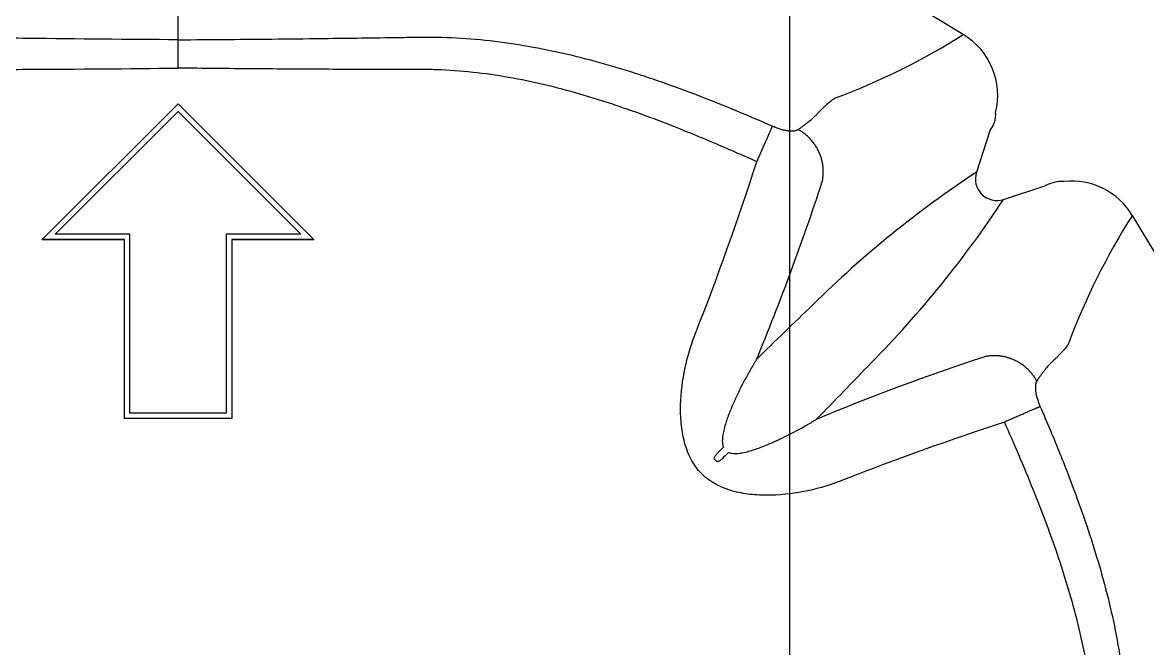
# Model space of a CAD drawing. Header units: millimetres. Extents: x -455371 to 117772, y -78417 to 116564.
# Drawn here: x -37854.6 to -37539.2, y 56671.9 to 56847.3 of the extents above; entities that cross this region are included whole.
import ezdxf

# ---------------------------------------------------------------- set-up
doc = ezdxf.new("R2010")
doc.units = ezdxf.units.MM
doc.layers.get('0').update_dxf_attribs({"color": 255})
doc.layers.add('Cls', color=7, linetype='Continuous', lineweight=25)
doc.layers.add('quote', color=5, linetype='Continuous', lineweight=15)
doc.layers.add('Contorno-Cupolex', color=3, linetype='Continuous')

# ---------------------------------------------------------------- blocks, each defined once
blk = doc.blocks.new('Cupolex H50')
at = {"layer": 'Contorno-Cupolex', "linetype": 'Continuous'}
for p, q in [((19721.008, 10219.339), (19721.008, 10220.342)), ((19742.979, 10219.487), (19741.568, 10220.335)), ((19721.008, 10218.547), (19721.008, 10219.339)), ((19717.208, 10213.747), (19721.008, 10217.548)), ((19721.008, 10217.548), (19724.809, 10213.747)), ((19717.57, 10213.897), (19721.008, 10217.335)), ((19717.57, 10213.896), (19721.008, 10217.334)), ((19721.008, 10217.334), (19721.008, 10217.335)), ((19721.008, 10217.335), (19724.446, 10213.897)), ((19721.008, 10217.334), (19724.446, 10213.896)), ((19743.723, 10216.79), (19743.347, 10215.632)), ((19744.105, 10214.873), (19745.264, 10215.25)), ((19747.709, 10214.424), (19748.773, 10212.653)), ((19719.508, 10213.747), (19717.208, 10213.747)), ((19717.208, 10213.746), (19717.208, 10213.747)), ((19719.658, 10213.897), (19717.57, 10213.897)), ((19719.508, 10208.747), (19719.508, 10213.747)), ((19719.658, 10213.896), (19719.658, 10213.897)), ((19719.658, 10208.897), (19719.658, 10213.897)), ((19719.658, 10208.896), (19719.658, 10213.896)), ((19722.358, 10213.896), (19722.358, 10213.897)), ((19724.446, 10213.897), (19722.358, 10213.897)), ((19722.358, 10213.897), (19722.358, 10208.897)), ((19722.358, 10213.896), (19722.358, 10208.896)), ((19722.508, 10213.747), (19722.508, 10208.747)), ((19724.809, 10213.747), (19722.508, 10213.747)), ((19724.808, 10213.746), (19724.809, 10213.747)), ((19719.508, 10213.746), (19717.208, 10213.746)), ((19724.808, 10213.746), (19722.508, 10213.746)), ((19719.508, 10208.746), (19719.508, 10208.747)), ((19721.008, 10208.747), (19719.508, 10208.747)), ((19721.008, 10208.746), (19719.508, 10208.746)), ((19721.008, 10208.897), (19719.658, 10208.897)), ((19722.358, 10208.897), (19721.008, 10208.897)), ((19721.008, 10208.746), (19721.008, 10208.747)), ((19722.508, 10208.747), (19721.008, 10208.747)), ((19722.508, 10208.746), (19721.008, 10208.746)), ((19722.508, 10208.746), (19722.508, 10208.747)), ((19736.013, 10207.612), (19736.085, 10207.54))]:
    blk.add_line(p, q, dxfattribs=at)
for centre, radius, start, end in [((19732.671, 10235.755), 19.259, 290.4679, 302.3618), ((19741.956, 10217.783), 1.987, 346.0465, 59.0112), ((19743.106, 10217.267), 0.78, 322.3447, 2.7204), ((19656.793, 10241.937), 84.511, 338.63581, 342.07511), ((19672.407, 10237.205), 70.114, 337.51574, 341.83203), ((19759.615, 10190.882), 29.618, 123.3171, 134.7243), ((19743.918, 10215.445), 0.601, 161.8666, 288.1334), ((19745.761, 10214.347), 1.031, 88.098, 118.852), ((19746.005, 10213.401), 1.987, 30.9871, 96.0571), ((19719.313, 10231.176), 29.672, 315.2861, 326.6725), ((19763.951, 10204.095), 19.248, 147.544, 159.4332), ((19823.716, 10122.806), 123.117, 133.62543, 134.65067), ((19764.872, 10146.017), 67.882, 108.3064, 112.52778), ((19651.998, 10294.545), 122.115, 315.3451, 316.37876), ((19769.413, 10131.006), 81.647, 108.03721, 111.39913), ((19677.006, 10266.071), 83.013, 315.3725, 315.55085), ((19794.544, 10148.533), 83.013, 134.44915, 134.6275)]:
    blk.add_arc(centre, radius, start, end, dxfattribs=at)
for points, knots in [([(19721.008, 10219.339), (19719.605, 10219.347), (19718.202, 10219.36), (19716.448, 10219.382), (19716.098, 10219.387), (19715.572, 10219.394), (19715.396, 10219.396), (19715.046, 10219.401), (19714.87, 10219.404), (19714.608, 10219.408), (19714.52, 10219.409), (19714.344, 10219.412), (19714.256, 10219.413), (19714.121, 10219.414), (19714.076, 10219.414), (19713.986, 10219.414), (19713.941, 10219.414), (19713.806, 10219.413), (19713.716, 10219.411), (19713.266, 10219.398), (19712.907, 10219.376), (19712.368, 10219.325), (19712.189, 10219.305), (19711.831, 10219.259), (19711.652, 10219.233), (19711.117, 10219.148), (19710.765, 10219.08), (19709.714, 10218.851), (19709.026, 10218.662), (19708.006, 10218.34), (19707.669, 10218.227), (19706.999, 10217.989), (19706.666, 10217.865), (19705.676, 10217.481), (19705.024, 10217.208), (19704.378, 10216.925)], [0, 0, 0, 0, 0.25, 0.25, 0.3125, 0.3125, 0.34375, 0.34375, 0.375, 0.375, 0.390625, 0.390625, 0.40625, 0.40625, 0.414062, 0.414062, 0.421875, 0.421875, 0.4375, 0.4375, 0.5, 0.5, 0.53125, 0.53125, 0.5625, 0.5625, 0.625, 0.625, 0.75, 0.75, 0.8125, 0.8125, 0.875, 0.875, 1, 1, 1, 1]), ([(19721.008, 10219.339), (19721.473, 10219.342), (19722.405, 10219.348), (19723.808, 10219.361), (19725.098, 10219.376), (19726.27, 10219.391), (19727.059, 10219.402), (19727.585, 10219.411), (19727.942, 10219.416), (19728.571, 10219.41), (19729.471, 10219.354), (19730.543, 10219.215), (19731.953, 10218.947), (19733.325, 10218.57), (19734.676, 10218.116), (19735.665, 10217.748), (19736.658, 10217.349), (19737.307, 10217.069), (19737.639, 10216.925)], [0, 0, 0, 0, 0.081858, 0.164277, 0.247255, 0.309067, 0.370865, 0.386322, 0.40194, 0.433686, 0.497156, 0.560794, 0.624159, 0.750052, 0.811351, 0.87539, 0.93616, 1, 1, 1, 1]), ([(19704.814, 10215.927), (19705.448, 10216.212), (19706.084, 10216.487), (19707.045, 10216.876), (19707.367, 10217.003), (19708.013, 10217.245), (19708.338, 10217.362), (19709.314, 10217.692), (19709.97, 10217.889), (19710.963, 10218.13), (19711.295, 10218.201), (19711.798, 10218.293), (19711.966, 10218.321), (19712.302, 10218.372), (19712.47, 10218.394), (19712.975, 10218.452), (19713.311, 10218.479), (19713.733, 10218.498), (19713.817, 10218.501), (19713.944, 10218.504), (19713.986, 10218.505), (19714.07, 10218.507), (19714.112, 10218.507), (19714.239, 10218.508), (19714.326, 10218.508), (19714.501, 10218.508), (19714.589, 10218.508), (19714.853, 10218.508), (19715.029, 10218.508), (19715.381, 10218.508), (19715.557, 10218.509), (19716.084, 10218.51), (19716.436, 10218.511), (19718.195, 10218.519), (19719.602, 10218.53), (19721.008, 10218.547)], [0, 0, 0, 0, 0.125, 0.125, 0.1875, 0.1875, 0.25, 0.25, 0.375, 0.375, 0.4375, 0.4375, 0.46875, 0.46875, 0.5, 0.5, 0.5625, 0.5625, 0.578125, 0.578125, 0.585938, 0.585938, 0.59375, 0.59375, 0.609375, 0.609375, 0.625, 0.625, 0.65625, 0.65625, 0.6875, 0.6875, 0.75, 0.75, 1, 1, 1, 1]), ([(19737.202, 10215.927), (19737.002, 10216.017), (19736.59, 10216.2), (19735.953, 10216.474), (19735.197, 10216.788), (19734.329, 10217.128), (19733.518, 10217.419), (19732.865, 10217.634), (19732.211, 10217.835), (19731.388, 10218.058), (19730.389, 10218.273), (19729.382, 10218.425), (19728.537, 10218.493), (19727.988, 10218.507), (19727.733, 10218.508), (19727.559, 10218.508), (19727.076, 10218.508), (19726.285, 10218.509), (19724.877, 10218.513), (19723.471, 10218.522), (19722.064, 10218.535), (19721.36, 10218.543), (19721.008, 10218.547)], [0, 0, 0, 0, 0.039685, 0.081401, 0.12514, 0.187502, 0.249718, 0.280702, 0.311603, 0.373204, 0.434675, 0.49602, 0.557011, 0.587479, 0.595205, 0.603053, 0.61891, 0.682454, 0.745963, 0.872985, 0.936476, 1, 1, 1, 1]), ([(19738.355, 10216.828), (19738.368, 10216.837), (19738.393, 10216.854), (19738.429, 10216.879), (19738.464, 10216.904), (19738.498, 10216.928), (19738.531, 10216.953), (19738.585, 10216.993), (19738.657, 10217.049), (19738.741, 10217.12), (19738.817, 10217.19), (19738.878, 10217.251), (19738.92, 10217.297), (19738.952, 10217.33), (19738.981, 10217.359), (19739.023, 10217.4), (19739.074, 10217.45), (19739.131, 10217.503), (19739.184, 10217.552), (19739.249, 10217.611), (19739.309, 10217.659), (19739.358, 10217.689), (19739.382, 10217.701), (19739.395, 10217.708), (19739.402, 10217.71), (19739.405, 10217.712)], [0, 0, 0, 0, 0.020834, 0.041499, 0.061995, 0.082327, 0.102494, 0.1225, 0.183394, 0.244692, 0.305517, 0.365952, 0.407549, 0.429262, 0.459619, 0.493771, 0.556586, 0.619732, 0.683579, 0.744962, 0.871925, 0.935861, 0.967747, 0.983808, 1, 1, 1, 1]), ([(19737.639, 10216.925), (19737.647, 10216.921), (19737.663, 10216.914), (19737.687, 10216.904), (19737.711, 10216.895), (19737.735, 10216.885), (19737.771, 10216.872), (19737.819, 10216.856), (19737.896, 10216.832), (19737.99, 10216.809), (19738.091, 10216.793), (19738.18, 10216.787), (19738.242, 10216.791), (19738.284, 10216.798), (19738.311, 10216.806), (19738.335, 10216.816), (19738.349, 10216.824), (19738.355, 10216.828)], [0, 0, 0, 0, 0.025114, 0.050251, 0.075451, 0.100753, 0.126198, 0.189041, 0.252473, 0.377155, 0.504216, 0.628011, 0.754462, 0.81453, 0.875317, 0.937064, 1, 1, 1, 1]), ([(19739.624, 10207.024), (19739.3, 10206.895), (19738.97, 10206.795), (19738.296, 10206.65), (19737.949, 10206.606), (19737.429, 10206.593), (19737.256, 10206.598), (19736.91, 10206.631), (19736.737, 10206.659), (19736.234, 10206.789), (19735.91, 10206.944), (19735.538, 10207.317), (19735.438, 10207.458), (19735.276, 10207.768), (19735.218, 10207.933), (19735.131, 10208.268), (19735.103, 10208.441), (19735.071, 10208.786), (19735.066, 10208.958), (19735.079, 10209.475), (19735.123, 10209.82), (19735.268, 10210.497), (19735.368, 10210.828), (19735.497, 10211.15)], [0, 0, 0, 0, 0.125, 0.125, 0.25, 0.25, 0.3125, 0.3125, 0.375, 0.375, 0.5, 0.5, 0.5625, 0.5625, 0.625, 0.625, 0.6875, 0.6875, 0.75, 0.75, 0.875, 0.875, 1, 1, 1, 1]), ([(19745.929, 10210.856), (19745.928, 10210.853), (19745.925, 10210.846), (19745.919, 10210.833), (19745.906, 10210.809), (19745.876, 10210.759), (19745.825, 10210.696), (19745.76, 10210.625), (19745.708, 10210.569), (19745.655, 10210.514), (19745.61, 10210.469), (19745.57, 10210.428), (19745.538, 10210.397), (19745.505, 10210.365), (19745.458, 10210.322), (19745.399, 10210.263), (19745.337, 10210.194), (19745.283, 10210.129), (19745.235, 10210.07), (19745.186, 10210.007), (19745.137, 10209.939), (19745.086, 10209.868), (19745.052, 10209.817), (19745.035, 10209.792)], [0, 0, 0, 0, 0.016011, 0.032224, 0.064149, 0.128117, 0.255099, 0.326832, 0.398509, 0.451594, 0.506571, 0.540692, 0.57148, 0.599734, 0.634041, 0.695795, 0.755398, 0.795322, 0.835569, 0.876151, 0.917076, 0.958355, 1, 1, 1, 1]), ([(19737.192, 10210.392), (19737.178, 10210.369), (19737.164, 10210.346), (19737.136, 10210.3), (19737.122, 10210.277), (19737.081, 10210.208), (19737.054, 10210.162), (19736.974, 10210.023), (19736.922, 10209.928), (19736.769, 10209.642), (19736.672, 10209.447), (19736.535, 10209.145), (19736.492, 10209.043), (19736.409, 10208.835), (19736.37, 10208.73), (19736.318, 10208.568), (19736.302, 10208.513), (19736.273, 10208.402), (19736.261, 10208.346), (19736.242, 10208.232), (19736.236, 10208.174), (19736.237, 10208.085), (19736.239, 10208.056), (19736.248, 10207.997), (19736.255, 10207.967), (19736.267, 10207.939)], [0, 0, 0, 0, 0.03125, 0.03125, 0.0625, 0.0625, 0.125, 0.125, 0.25, 0.25, 0.5, 0.5, 0.625, 0.625, 0.75, 0.75, 0.8125, 0.8125, 0.875, 0.875, 0.9375, 0.9375, 0.96875, 0.96875, 1, 1, 1, 1]), ([(19745.035, 10209.792), (19745.033, 10209.789), (19745.029, 10209.782), (19745.023, 10209.771), (19745.018, 10209.759), (19745.013, 10209.747), (19745.009, 10209.733), (19745.006, 10209.719), (19745.003, 10209.704), (19744.997, 10209.672), (19744.994, 10209.616), (19744.999, 10209.527), (19745.015, 10209.425), (19745.038, 10209.332), (19745.062, 10209.254), (19745.08, 10209.201), (19745.097, 10209.154), (19745.113, 10209.114), (19745.124, 10209.087), (19745.13, 10209.074)], [0, 0, 0, 0, 0.031543, 0.062759, 0.093676, 0.12432, 0.154721, 0.184907, 0.214908, 0.244754, 0.371276, 0.495222, 0.622346, 0.74714, 0.810652, 0.87359, 0.915985, 0.958061, 1, 1, 1, 1]), ([(19745.13, 10209.074), (19745.226, 10208.852), (19745.415, 10208.415), (19745.683, 10207.765), (19745.984, 10207), (19746.307, 10206.125), (19746.754, 10204.783), (19747.123, 10203.419), (19747.385, 10202.017), (19747.519, 10200.951), (19747.572, 10200.056), (19747.576, 10199.431), (19747.571, 10199.077), (19747.562, 10198.553), (19747.552, 10197.768), (19747.533, 10196.369), (19747.514, 10194.625), (19747.505, 10193.229), (19747.5, 10192.535)], [0, 0, 0, 0, 0.042924, 0.084471, 0.124692, 0.188647, 0.249907, 0.375615, 0.438991, 0.50263, 0.566109, 0.597857, 0.613444, 0.628905, 0.690742, 0.752592, 0.876921, 1, 1, 1, 1]), ([(19736.412, 10207.794), (19736.441, 10207.782), (19736.47, 10207.775), (19736.53, 10207.765), (19736.56, 10207.763), (19736.648, 10207.763), (19736.706, 10207.769), (19736.82, 10207.788), (19736.877, 10207.8), (19736.988, 10207.829), (19737.042, 10207.845), (19737.204, 10207.897), (19737.309, 10207.936), (19737.516, 10208.018), (19737.618, 10208.062), (19737.919, 10208.198), (19738.115, 10208.295), (19738.402, 10208.448), (19738.496, 10208.5), (19738.636, 10208.581), (19738.682, 10208.608), (19738.751, 10208.649), (19738.774, 10208.663), (19738.819, 10208.691), (19738.842, 10208.705), (19738.865, 10208.719)], [0, 0, 0, 0, 0.03125, 0.03125, 0.0625, 0.0625, 0.125, 0.125, 0.1875, 0.1875, 0.25, 0.25, 0.375, 0.375, 0.5, 0.5, 0.75, 0.75, 0.875, 0.875, 0.9375, 0.9375, 0.96875, 0.96875, 1, 1, 1, 1]), ([(19746.707, 10192.535), (19746.703, 10192.885), (19746.695, 10193.585), (19746.682, 10194.984), (19746.673, 10196.383), (19746.669, 10197.783), (19746.667, 10198.57), (19746.668, 10199.094), (19746.668, 10199.435), (19746.655, 10200.025), (19746.59, 10200.865), (19746.442, 10201.867), (19746.232, 10202.86), (19746.013, 10203.678), (19745.816, 10204.328), (19745.606, 10204.976), (19745.319, 10205.782), (19744.941, 10206.753), (19744.545, 10207.706), (19744.267, 10208.337), (19744.133, 10208.64)], [0, 0, 0, 0, 0.063564, 0.127097, 0.254201, 0.31775, 0.381331, 0.397214, 0.41286, 0.44336, 0.504368, 0.565708, 0.627174, 0.688693, 0.719527, 0.750429, 0.81247, 0.874829, 0.93973, 1, 1, 1, 1]), ([(19736.013, 10207.612), (19736.01, 10207.614), (19736.009, 10207.618), (19736.008, 10207.625), (19736.008, 10207.629), (19736.01, 10207.64), (19736.012, 10207.647), (19736.02, 10207.666), (19736.027, 10207.679), (19736.049, 10207.714), (19736.066, 10207.735), (19736.086, 10207.755)], [0, 0, 0, 0, 0.0625, 0.0625, 0.125, 0.125, 0.25, 0.25, 0.5, 0.5, 1, 1, 1, 1]), ([(19736.228, 10207.612), (19736.209, 10207.593), (19736.187, 10207.576), (19736.152, 10207.554), (19736.14, 10207.547), (19736.12, 10207.539), (19736.113, 10207.537), (19736.102, 10207.535), (19736.099, 10207.535), (19736.091, 10207.536), (19736.088, 10207.537), (19736.085, 10207.54)], [0, 0, 0, 0, 0.5, 0.5, 0.75, 0.75, 0.875, 0.875, 0.9375, 0.9375, 1, 1, 1, 1])]:
    blk.add_open_spline(points, degree=3, knots=knots, dxfattribs=at)
for points, weights in [([(19737.202, 10215.927), (19737.535, 10216.669), (19737.639, 10216.925)], [1, 0.837824847316, 1]), ([(19739.026, 10215.343), (19739.271, 10216.329), (19738.355, 10216.828)], [1, 0.774238593572, 1]), ([(19745.035, 10209.792), (19744.536, 10210.707), (19743.551, 10210.463)], [1, 0.77386842912, 1]), ([(19745.13, 10209.074), (19744.873, 10208.97), (19744.133, 10208.64)], [1, 0.838288024156, 1])]:
    blk.add_rational_spline(points, weights, degree=2, dxfattribs=at)
blk = doc.blocks.new('*U2217')
at = {"xscale": 10.01836209701863, "yscale": 10.01836209701863, "zscale": 10.01836209701863}
blk.add_blockref('Cupolex H50', (-197854.97, -101829.74), dxfattribs=at)
blk = doc.blocks.new('*U2218')
at = {"layer": 'quote', "color": 0, "linetype": 'ByBlock', "lineweight": -2, "transparency": 16777216}
blk.add_blockref('*U2217', (0, -2570), dxfattribs=at)

msp = doc.modelspace()

# ---------------------------------------------------------------- linework, layer by layer
at = {"layer": 'Cls'}
msp.add_lwpolyline([(-37639.5, 58972.48), (-34714.5, 58972.48), (-34714.5, 56172.48), (-37639.5, 56172.48)], close=True, dxfattribs=at)

# ---------------------------------------------------------------- block references
at = {"layer": 'quote'}
msp.add_blockref('*U2218', (-37528.22, 58861.2), dxfattribs=at)

doc.saveas('drawing.dxf')
